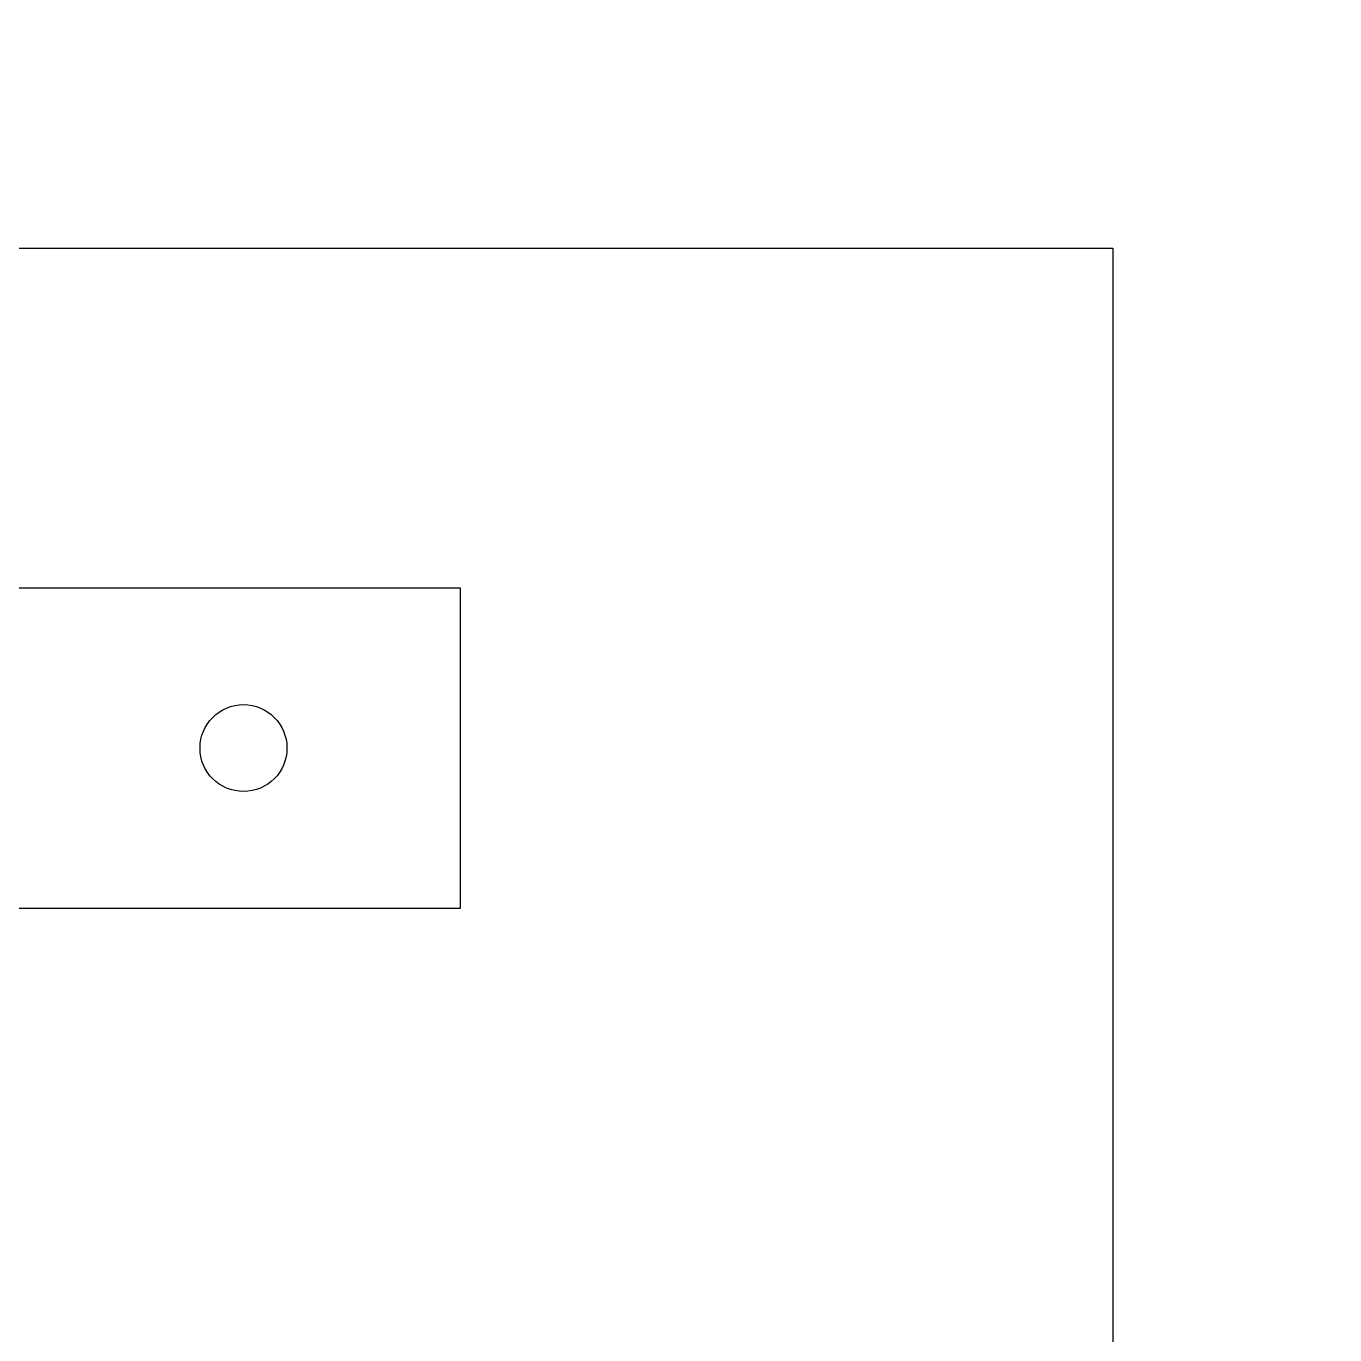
# Model space of a CAD drawing. Extents: x -45 to 195, y -45 to 195.
# Drawn here: x 75 to 135.2, y 75 to 135.2 of the extents above; entities that cross this region are included whole.
import ezdxf

# ---------------------------------------------------------------- set-up
doc = ezdxf.new("R2010")
doc.units = 0
doc.header["$MEASUREMENT"] = 0
doc.layers.get('0').update_dxf_attribs({"linetype": 'CONTINUOUS'})

msp = doc.modelspace()

# ---------------------------------------------------------------- linework, layer by layer
at = {"color": 7}
for p, q in [((25, 125, 70), (125, 125, 70)), ((125, 125, 70), (125, 25, 70)), ((94.985, 109.36), (54.985, 109.36)), ((94.985, 94.64, 62), (94.985, 109.36, 62)), ((94.985, 94.64), (94.985, 109.36)), ((55.044, 94.64), (94.985, 94.64))]:
    msp.add_line(p, q, dxfattribs=at)
msp.add_circle((85, 102, 62), 2, dxfattribs=at)
for points in [[(150, 150, 77), (0, 150, 77), (0, 0, 77), (150, 0, 77)], [(150, 150, 72), (0, 150, 72), (0, 0, 72), (150, 0, 72)], [(25, 25, 70), (25, 125, 70), (125, 125, 70), (125, 25, 70)], [(55.044, 94.64, 62), (94.985, 94.64, 62), (94.985, 109.36, 62), (54.985, 109.36, 62)]]:
    msp.add_3dface(points, dxfattribs=at)

# ---------------------------------------------------------------- texts
at = {"flags": 9}
for tag, s in [('#C3A', '"cbase r.12.1"'), ('#C3AMENU', '"c3a12"'), ('#BLTEXT', '"0-TEXT"'), ('#BLDIMBU', '"0-DIMBUITEN"'), ('#BLDIMBI', '"0-DIMBINNEN"'), ('#BLDIMTU', '"0-DIMTUSSEN"'), ('#BLHATCH', '"0-ARCERING"'), ('#BLONDER', '"1-ONDERBOUW"'), ('#BLBODEM', '"11BODEM"'), ('#BLBOVEN', '"2-BOVENBOUW"'), ('#BLBUM1', '"21BUMUUR"'), ('#BLBUM2', '"21BUMUUR"'), ('#BLBIM1', '"22BIMUUR"'), ('#BLBIM2', '"22BIMUUR"'), ('#BLTRAP', '"24TRAP"'), ('#BLAFBOU', '"3-AFBOUW"'), ('#BLRAAM', '"31BUSCHRIJNWERK"'), ('#BLBUSCH', '"31BUSCHRIJNWERK"'), ('#BLDORP', '"31DORPEL"'), ('#BLTABL', '"31TABLET"'), ('#BLDEUR', '"32BISCHRIJNWERK"'), ('#BLBISCH', '"32BISCHRIJNWERK"'), ('#BLTRPEL', '"34TRAPELEMENT"'), ('#BLAFWER', '"4-AFWERKING"'), ('#BLTFLUI', '"5-TECHFLUIDA"'), ('#BLTSANI', '"52SANITAIR"'), ('#BLTRIOL', '"52RIOLERING"'), ('#BLRIO1', '"52RIOBLOCK"'), ('#BLRIO2', '"52RIOAFVALW"'), ('#BLRIO3', '"52RIOREGENW"'), ('#BLRIO4', '"52RIOFECAAL"'), ('#BLRIOTX', '"52RIOOLTEXT"'), ('#BLRIOPT', '"52RIOPUTTEN"'), ('#BLTELEK', '"6-TECHELEK"'), ('#BLVINRI', '"7-VASTEINRICHTING"'), ('#BLPICTO', '"71PICTOGRAM"'), ('#BLKEUKE', '"73KEUKEN"'), ('#BLSANIT', '"74SANITAIR"'), ('#BLLINRI', '"8-LOSSEINRICHTING"'), ('#BLMEUBE', '"82MEUBEL"'), ('#BLEETHO', '"83EETHOEK"'), ('#BLBERGE', '"86KASTEN"'), ('#BLBUITE', '"9-BUITEN"'), ('#BLOPSMU', '"9-OPSMUK"'), ('#BLPIJLOG', '"0-PIJLLOGO"'), ('#BLUSER1', '"0-USER"'), ('#BLUSER2', '"0-USER"'), ('#BLUSER3', '"0-USER"'), ('#BLUSER4', '"0-USER"'), ('#BLUSER5', '"0-USER"'), ('#BLUSER6', '"0-USER"'), ('#BLUSER7', '"0-USER"'), ('#BLUSER8', '"0-USER"'), ('#BLPRODUK', '"0-PRODUKT"'), ('#LKADER', '"KADER"'), ('#LVPORTS', '"VPORTS"'), ('#C3AIMODE', '"I"'), ('#C3AISCALE', '1.0'), ('#C3AILAY', '"DEFAULT"'), ('#TITELBLK', '"C3ATITEL"'), ('#PSCALE', '50'), ('#FONTSIZE', '"35"'), ('#UNIT', '2'), ('#HATCHSC', '50'), ('#RIOSC', '50'), ('#AANT', '2'), ('#AFSTANDEN', '(LIST 0 20)'), ('#BLKSYM', '"ISOLATIE"'), ('#BLKHOH', '5.0'), ('#SLIJN', '"N"'), ('#MDIK', '15'), ('#MREF', '0'), ('#BUDIK', '10'), ('#SPOUW', '5'), ('#BIDIK', '15'), ('#SPMREF', '-30'), ('#SLAGRAAM', '5'), ('#SLAGSPOUW', '0'), ('#DORPEL', '1'), ('#DORPUIT', '5'), ('#DORPBRE', '5'), ('#DORPKL', '0'), ('#DORPLT', '"HIDDEN"'), ('#RAAM', '1'), ('#RAAMTYPE', '0'), ('#RMVOEGV', '1'), ('#RMVOEGO', '2'), ('#TABLET', '1'), ('#TABLUIT', '2'), ('#TABLBRE', '2'), ('#TABLKL', '0'), ('#TABLLT', '"HIDDEN"'), ('#DEUR', '1'), ('#DEURKL', '0'), ('#DEURAND', '0'), ('#DEURBEGL', '0'), ('#DEURDRK', '0'), ('#DEURDUB', '0'), ('#DRSTVOEG', '5'), ('#DRSTBRE', '0'), ('#DRSTINS1', '0'), ('#DRSTINS2', '0'), ('#DRBLDIK', '4'), ('#DRBLKAD', '10'), ('#DRHORLT', '"HIDDEN"'), ('#NBLK', '"NIVO"'), ('#F2S', '"osnap endpoint,midpoint"'), ('#F3S', '"snap 1"'), ('#F4S', '"snap 2"'), ('#F5S', '"snap 5"')]:
    msp.add_attdef(tag, (94.985, 109.36), s, height=0.000000001, dxfattribs=at)

doc.saveas('drawing.dxf')
